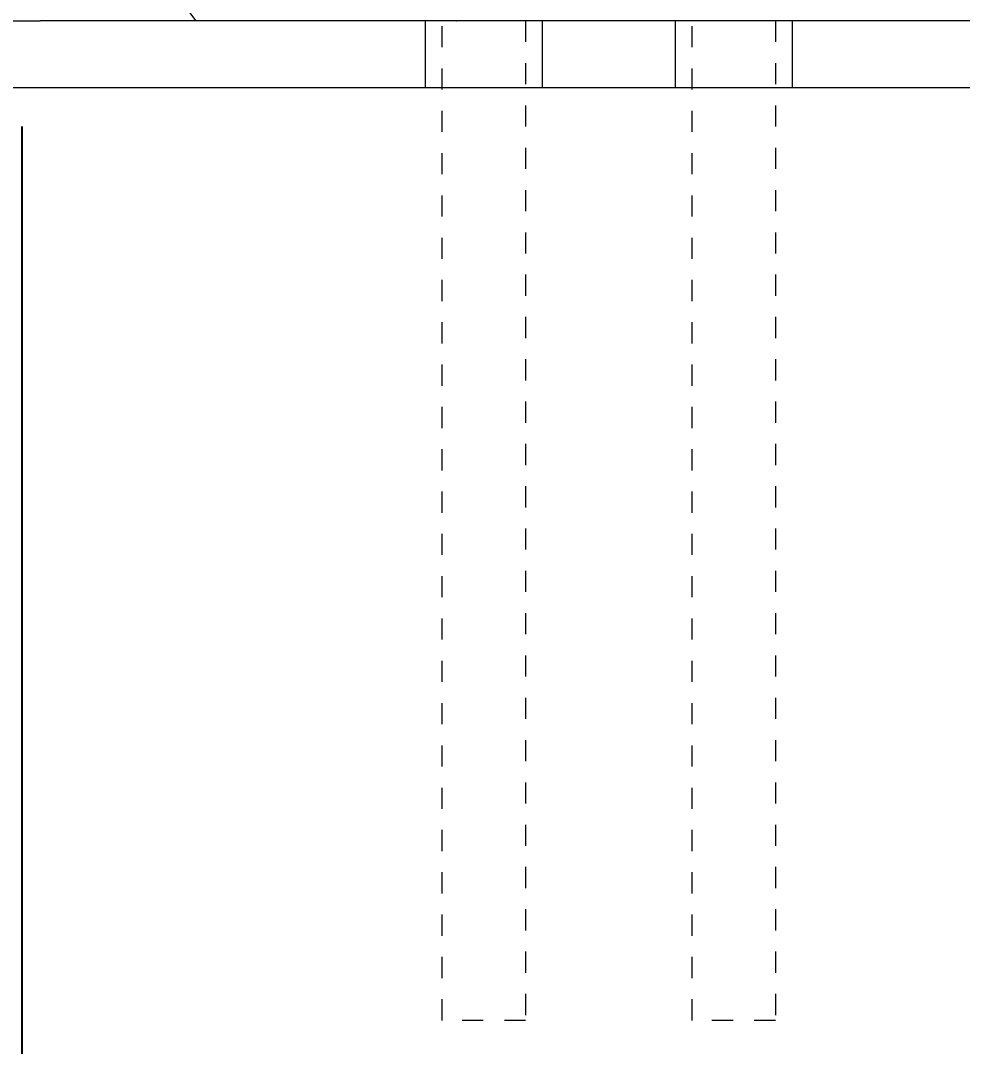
# Model space of a CAD drawing. Header units: inches. Extents: x -4 to 200, y 0 to 129.
# Drawn here: x 29.909 to 34.361, y 82.93 to 87.78 of the extents above; entities that cross this region are included whole.
import ezdxf

# ---------------------------------------------------------------- set-up
doc = ezdxf.new("R2010")
doc.units = ezdxf.units.IN
doc.linetypes.add('HIDDEN', pattern=[1.905, 1.27, -0.635])
for name, color, linetype, lineweight in [('ZANO_R', 7, 'Continuous', 0), ('ZANO_R_przerywana', 250, 'HIDDEN', 0), ('ZANO_W', 1, 'Continuous', 0)]:
    doc.layers.add(name, color=color, linetype=linetype, lineweight=lineweight)
doc.styles.get("Standard").update_dxf_attribs({"font": 'arial.ttf'})
doc.dimstyles.new('amerykanie', dxfattribs={"dimtxt": 50, "dimasz": 50, "dimexe": 0.5, "dimexo": 0.5, "dimgap": 1, "dimtad": 1, "dimdec": 0, "dimzin": 0, "dimlunit": 5, "dimtxsty": 'Standard', "dimcen": 0.09, "dimclrd": 1, "dimclre": 1, "dimclrt": 1, "dimazin": 0, "dimtfac": 1, "dimtdec": 0, "dimtmove": 0, "dimatfit": 3, "dimfxl": 1, "dimtzin": 0, "dimarcsym": 1})

# ---------------------------------------------------------------- blocks, each defined once
blk = doc.blocks.new('*D382')
at = {"layer": 'ZANO_W', "color": 1, "lineweight": -2}
for p, q in [((29.9143, 87.2789), (29.9143, 78.7468)), ((51.6631, 87.2789), (51.6631, 78.7468)), ((30.9143, 79.2468), (50.6631, 79.2468))]:
    blk.add_line(p, q, dxfattribs=at)
at = {"layer": 'ZANO_W', "color": 1}
for points in [[(30.9143, 79.4135), (30.9143, 79.0802), (29.9143, 79.2468)], [(50.6631, 79.0802), (50.6631, 79.4135), (51.6631, 79.2468)]]:
    blk.add_solid(points, dxfattribs=at)
at = {"layer": 'ZANO_W', "color": 1, "insert": (40.7887, 80.5876), "char_height": 1.625, "attachment_point": 5}
blk.add_mtext('21 3/4', dxfattribs=at)

msp = doc.modelspace()

# ---------------------------------------------------------------- linework, layer by layer
at = {"layer": 'ZANO_R'}
for p, q in [((14.13304, 109.608), (30.73773, 87.77894)), ((29.8309, 87.77894), (29.99764, 87.77894)), ((29.99764, 87.77894), (30.0014, 87.77894)), ((31.96874, 87.77894), (30.0014, 87.77894)), ((31.82347, 87.46393), (31.82347, 87.77894)), ((31.96874, 87.77894), (31.96913, 87.77894)), ((38.71586, 87.77894), (31.96913, 87.77894)), ((32.37473, 87.77894), (32.37473, 87.46393)), ((33.00475, 87.46393), (33.00475, 87.77894)), ((33.55601, 87.77894), (33.55601, 87.46393)), ((10.15462, 87.46393), (133.75108, 87.46393)), ((27.9859, 87.46393), (53.5803, 87.46393))]:
    msp.add_line(p, q, dxfattribs=at)
at = {"layer": 'ZANO_R_przerywana', "ltscale": 0.05}
for p, q in [((31.90222, 83.05382), (31.90222, 87.77894)), ((32.29598, 87.77894), (32.29598, 83.05382)), ((33.0835, 83.05382), (33.0835, 87.77894)), ((33.47726, 87.77894), (33.47726, 83.05382)), ((32.29598, 83.05382), (31.90223, 83.05382)), ((33.47726, 83.05382), (33.08351, 83.05382))]:
    msp.add_line(p, q, dxfattribs=at)

# ---------------------------------------------------------------- dimensions: what is measured, and where the dimension line sits
at = {"layer": 'ZANO_W'}
dim = msp.add_linear_dim(base=(51.66315, 79.24684), p1=(29.91427, 87.77894), p2=(51.66315, 87.77894), dimstyle='amerykanie', override={"dimtxt": 1.625, "dimasz": 1, "dimgap": 0.5, "dimdec": 4, "dimaunit": 1, "dimadec": 1, "dimtdec": 4, "dimtmove": 1, "dimfrac": 2}, dxfattribs=at)
dim.commit()
dim.dimension.update_dxf_attribs({"geometry": '*D382', "text_midpoint": (40.78871, 80.5876)})

doc.saveas('drawing.dxf')
